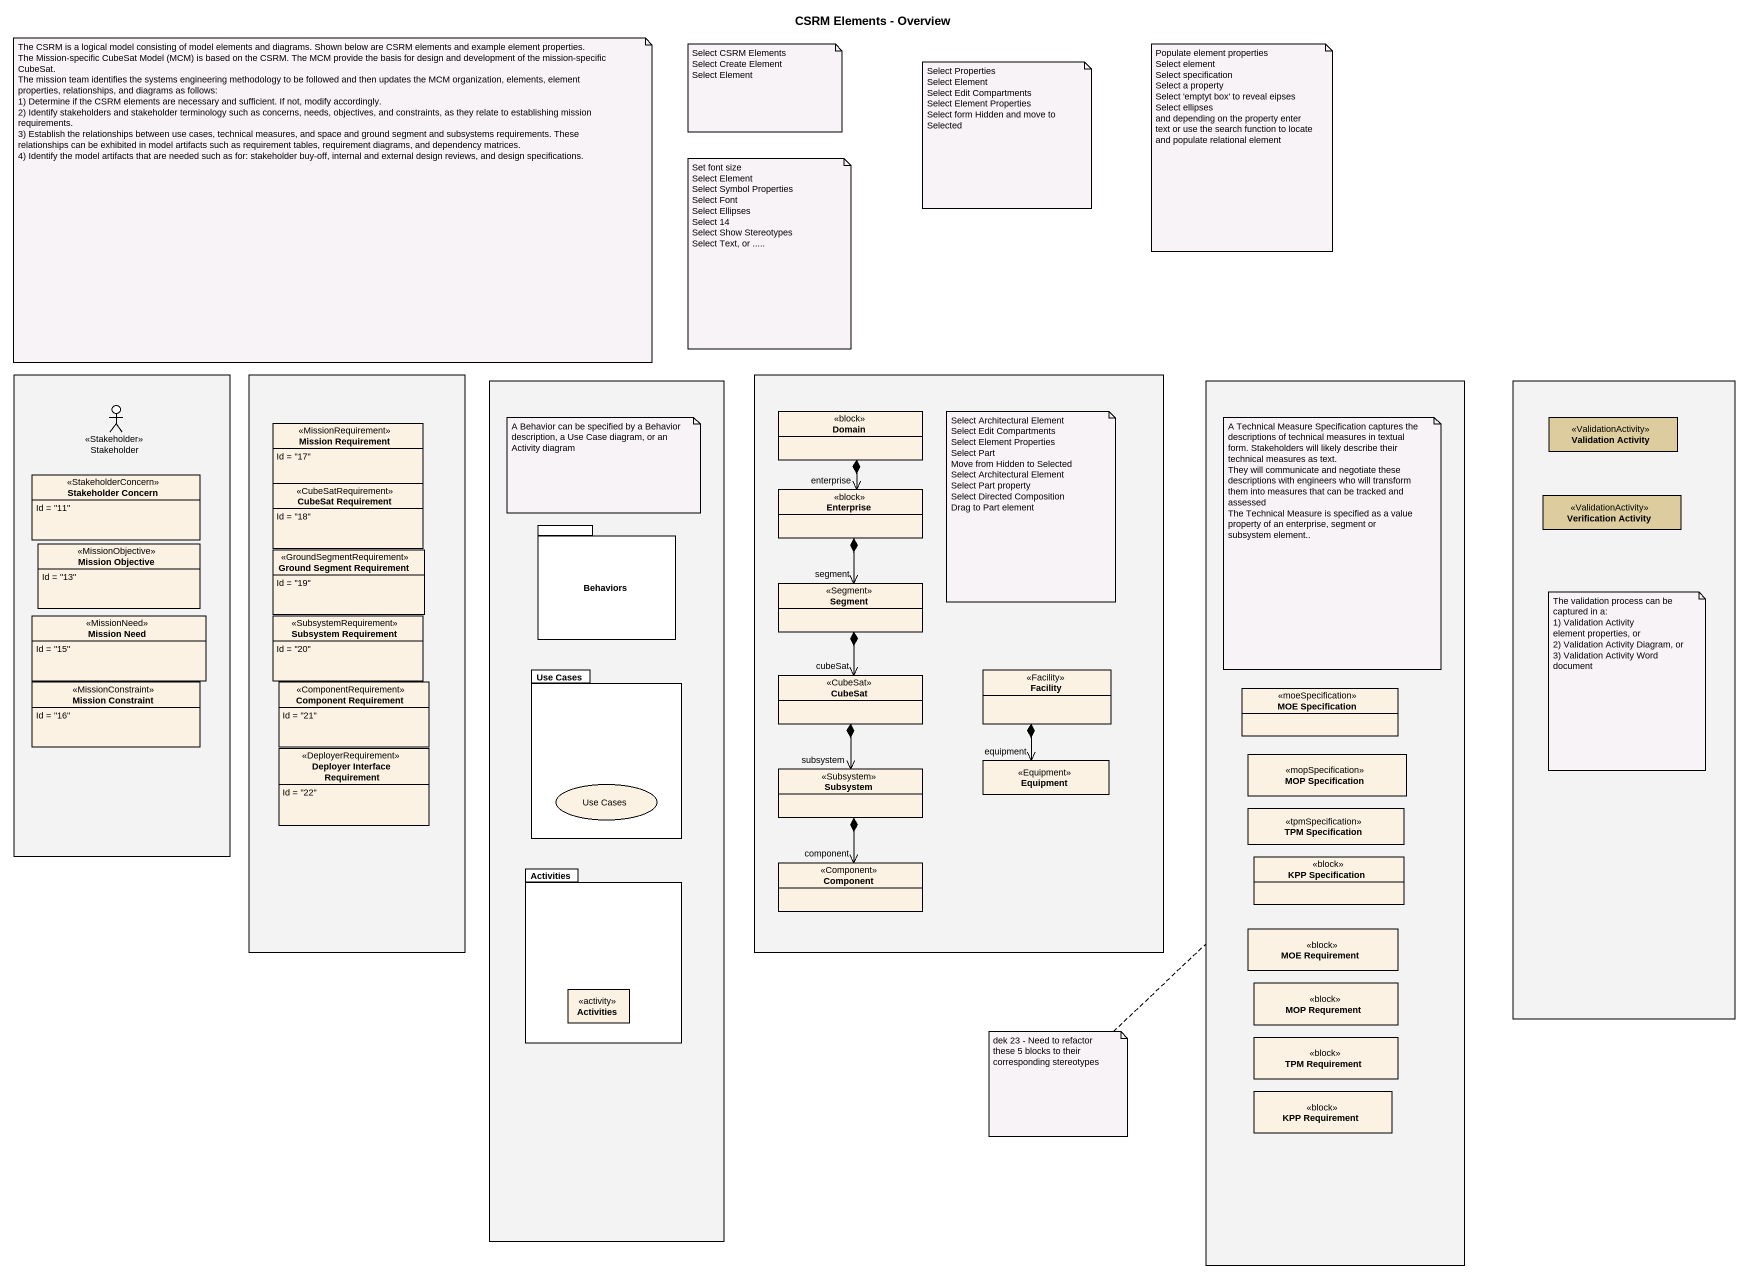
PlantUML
@startuml
title CSRM Elements - Overview
allowmixing
hide circle
hide empty members
rectangle " " as rectangle1 #F3F3F3 {
  actor Stakeholder <<Stakeholder>>
  class "Stakeholder Concern" as Stakeholder_Concern <<StakeholderConcern>> {
    Id = "11"
  }
  class "Mission Objective" as Mission_Objective <<MissionObjective>> {
    Id = "13"
  }
  class "Mission Need" as Mission_Need <<MissionNeed>> {
    Id = "15"
  }
  class "Mission Constraint" as Mission_Constraint <<MissionConstraint>> {
    Id = "16"
  }
}
rectangle " " as rectangle2 #F3F3F3 {
  class "Mission Requirement" as Mission_Requirement <<MissionRequirement>> {
    Id = "17"
  }
  class "CubeSat Requirement" as CubeSat_Requirement <<CubeSatRequirement>> {
    Id = "18"
  }
  class "Ground Segment Requirement" as Ground_Segment_Requirement <<GroundSegmentRequirement>> {
    Id = "19"
  }
  class "Subsystem Requirement" as Subsystem_Requirement <<SubsystemRequirement>> {
    Id = "20"
  }
  class "Component Requirement" as Component_Requirement <<ComponentRequirement>> {
    Id = "21"
  }
  class "Deployer Interface Requirement" as Deployer_Interface <<DeployerRequirement>> {
    Id = "22"
  }
}
rectangle " " as rectangle3 #F3F3F3 {
  package Behaviors {
  }
  package "Use Cases" as Use_Cases {
    usecase "Use Cases" as Use_Cases_2
  }
  package Activities {
    class "Activities" as Activities_2 <<activity>>
  }
}
rectangle " " as rectangle4 #F3F3F3 {
  class Domain <<block>>
  class Enterprise <<block>>
  class Segment <<Segment>>
  class CubeSat <<CubeSat>>
  class Facility <<Facility>>
  class Equipment <<Equipment>>
  class Subsystem <<Subsystem>>
  class "Component" as Component_ <<Component>>
}
rectangle " " as rectangle5 #F3F3F3 {
  class "MOE Specification" as MOE_Specification <<moeSpecification>>
  class "MOP Specification" as MOP_Specification <<mopSpecification>>
  class "TPM Specification" as TPM_Specification <<tpmSpecification>>
  class "KPP Specification" as KPP_Specification <<block>>
  class "MOE Requirement" as MOE_Requirement <<block>>
  class "MOP Requrement" as MOP_Requrement <<block>>
  class "TPM Requirement" as TPM_Requirement <<block>>
  class "KPP Requirement" as KPP_Requirement <<block>>
}
rectangle " " as rectangle6 #F3F3F3 {
  class "Validation Activity" as Validation_Activity <<ValidationActivity>> #DDCD9E
  class "Verification Activity" as Verification_Activity <<ValidationActivity>> #DDCD9E
}
Domain *--> "enterprise" Enterprise
Enterprise *--> "segment" Segment
Segment *--> "cubeSat" CubeSat
CubeSat *--> "subsystem" Subsystem
Facility *--> "equipment" Equipment
Subsystem *--> "component" Component_
note as N1
  The CSRM is a logical model consisting of model elements and diagrams. Shown below are CSRM elements and example element properties.
  The Mission-specific CubeSat Model (MCM) is based on the CSRM. The MCM provide the basis for design and development of the mission-specific CubeSat.
  The mission team identifies the systems engineering methodology to be followed and then updates the MCM organization, elements, element properties, relationships, and diagrams as follows:
  1) Determine if the CSRM elements are necessary and sufficient. If not, modify accordingly.
  2) Identify stakeholders and stakeholder terminology such as concerns, needs, objectives, and constraints, as they relate to establishing mission requirements.
  3) Establish the relationships between use cases, technical measures, and space and ground segment and subsystems requirements. These relationships can be exhibited in model artifacts such as requirement tables, requirement diagrams, and dependency matrices.
  4) Identify the model artifacts that are needed such as for: stakeholder buy-off, internal and external design reviews, and design specifications.
end note
note as N2
  Select CSRM Elements
  Select Create Element
  Select Element
end note
note as N3
  Select Properties
  Select Element
  Select Edit Compartments
  Select Element Properties
  Select form Hidden and move to Selected
end note
note as N4
  Populate element properties
  Select element
  Select specification
  Select a property
  Select 'emptyt box' to reveal eipses
  Select ellipses
  and depending on the property enter text or use the search function to locate and populate relational element
end note
note as N5
  Set font size
  Select Element
  Select Symbol Properties
  Select Font
  Select Ellipses
  Select 14
  Select Show Stereotypes
  Select Text, or .....
end note
note as N6
  A Behavior can be specified by a Behavior description, a Use Case diagram, or an Activity diagram
end note
note as N7
  Select Architectural Element
  Select Edit Compartments
  Select Element Properties
  Select Part
  Move from Hidden to Selected
  Select Architectural Element
  Select Part property
  Select Directed Composition
  Drag to Part element
end note
note as N8
  A Technical Measure Specification captures the descriptions of technical measures in textual form. Stakeholders will likely describe their technical measures as text.
  They will communicate and negotiate these descriptions with engineers who will transform them into measures that can be tracked and assessed
  The Technical Measure is specified as a value property of an enterprise, segment or subsystem element..
end note
note as N9
  The validation process can be captured in a:
  1) Validation Activity
  element properties, or
  2) Validation Activity Diagram, or
  3) Validation Activity Word document
end note
note bottom of rectangle5 : dek 23 - Need to refactor these 5 blocks to their corresponding stereotypes
@enduml
